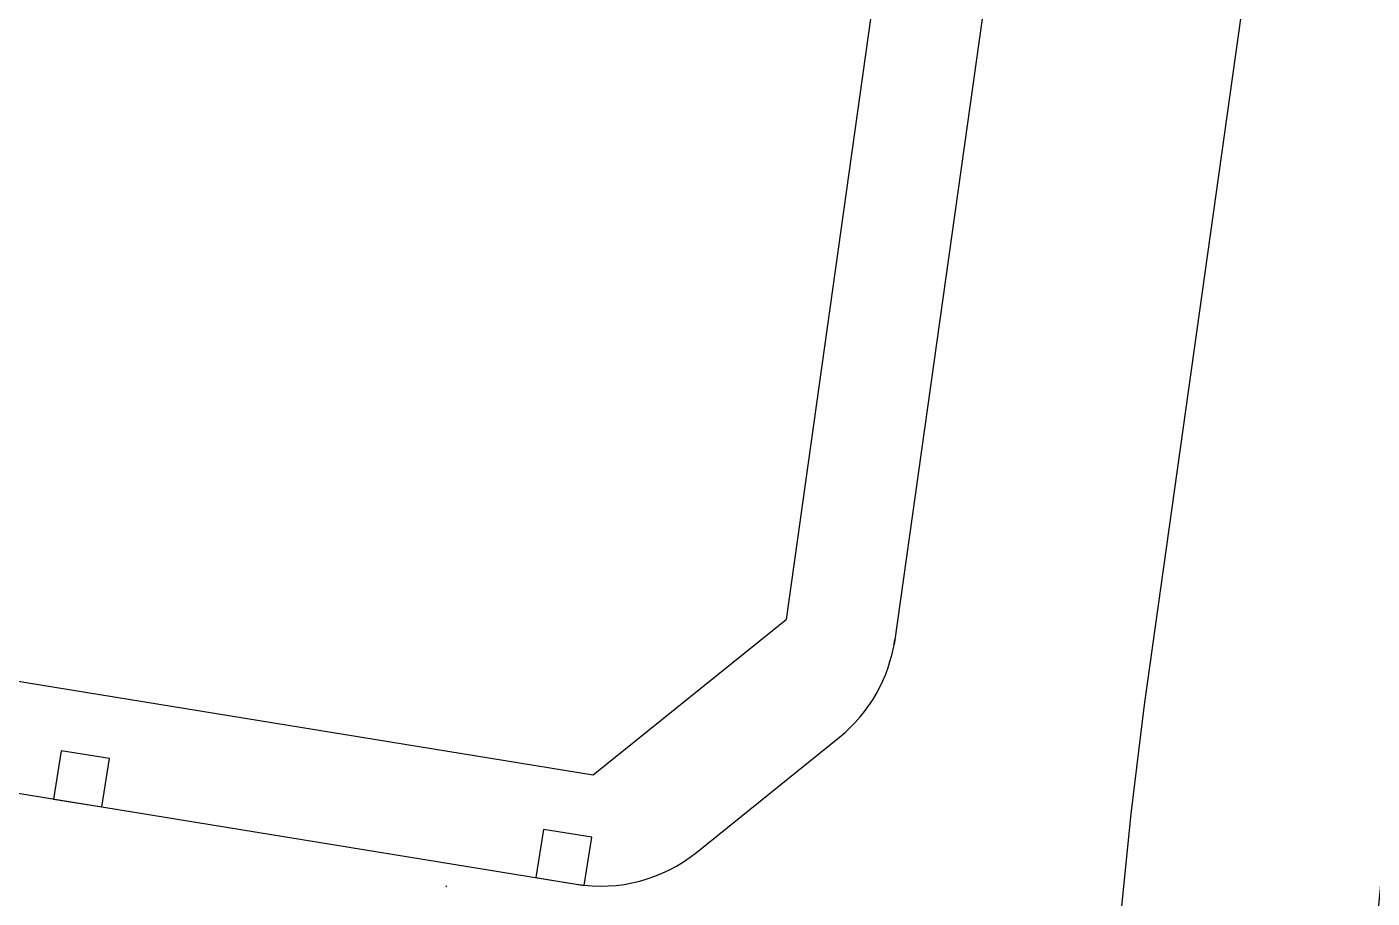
# Model space of a CAD drawing. Header units: inches. Extents: x 0.0008 to 0.0144, y 0.0003 to 0.0113.
# Drawn here: x 0.007992 to 0.008859, y 0.004593 to 0.005154 of the extents above; entities that cross this region are included whole.
import ezdxf

# ---------------------------------------------------------------- set-up
doc = ezdxf.new("R2010")
doc.units = ezdxf.units.IN
doc.header["$MEASUREMENT"] = 0
doc.linetypes.add('STRICHPUNKT', pattern=[25.4, 12.7, -6.35, 0, -6.35])
doc.layers.add('Standard', color=7, linetype='Continuous')

msp = doc.modelspace()

# ---------------------------------------------------------------- linework, layer by layer
at = {"layer": 'Standard', "color": 4, "linetype": 'STRICHPUNKT'}
msp.add_line((0.009044238758435928, 0.007079130263340118), (0.008712006432273375, 0.004717031710164615), dxfattribs=at)
at = {"layer": 'Standard', "color": 100, "linetype": 'ByBlock'}
for p, q in [((0.008787113930071484, 0.006947035909902394), (0.008481215882621839, 0.004772168269399264)), ((0.006667820017303705, 0.004947046831794444), (0.008356802549475807, 0.004671892860288945)), ((0.008356792554865402, 0.00467188480483233), (0.008481215882621839, 0.004772168269399256))]:
    msp.add_line(p, q, dxfattribs=at)
at = {"layer": 'Standard', "color": 2, "linetype": 'ByBlock'}
for p, q in [((0.008857499079361841, 0.006935736921190665), (0.008550899434565464, 0.004755881078314973)), ((0.006643079317326106, 0.004878877946996586), (0.00834589840250035, 0.004601469847672728)), ((0.008423489360400684, 0.00462198148924382), (0.008515650375463665, 0.004696261980331594)), ((0.008261893001591634, 0.004600405212454677), (0.008262460334776105, 0.004599848177390256))]:
    msp.add_line(p, q, dxfattribs=at)
at = {"layer": 'Standard', "color": 7, "linetype": 'ByBlock'}
for p, q in [((0.008014091049082484, 0.004687436221728071), (0.00800902675455441, 0.004656349972276938)), ((0.008045177298533603, 0.004682371927200004), (0.008014091049082484, 0.004687436221728071)), ((0.008040113004005532, 0.004651285677748866), (0.008045177298533603, 0.004682371927200004)), ((0.00800902675455441, 0.004656349972276938), (0.008040113004005532, 0.004651285677748866)), ((0.0083249672500162, 0.004636791043519244), (0.008319902955488111, 0.00460570479406811)), ((0.008356053499467324, 0.004631726748991177), (0.0083249672500162, 0.004636791043519244)), ((0.008350989204939253, 0.004600640499540031), (0.008356053499467324, 0.004631726748991177)), ((0.008319902955488111, 0.00460570479406811), (0.008350989204939253, 0.004600640499540031))]:
    msp.add_line(p, q, dxfattribs=at)
at = {"layer": 'Standard', "color": 2, "linetype": 'ByBlock'}
for centre, radius, start, end in [((0.008453885337963572, 0.004772894868295244), 9.84251968503937e-05, 308.8683292546544, 351.9937912561217), ((0.01191098455330868, 0.004289817120145555), 0.003062418078068831, 172.4033051071263, 193.3507044879931), ((0.008361724322900567, 0.004698614377207469), 9.84251968503937e-05, 260.7471679492429, 308.8683292546559)]:
    msp.add_arc(centre, radius, start, end, dxfattribs=at)
at = {"layer": 'Standard', "color": 4, "linetype": 'STRICHPUNKT'}
msp.add_arc((0.01191098455330869, 0.004289817120145555), 0.003227378707990091, 172.3933170132256, 192.4319633038164, dxfattribs=at)

doc.saveas('drawing.dxf')
